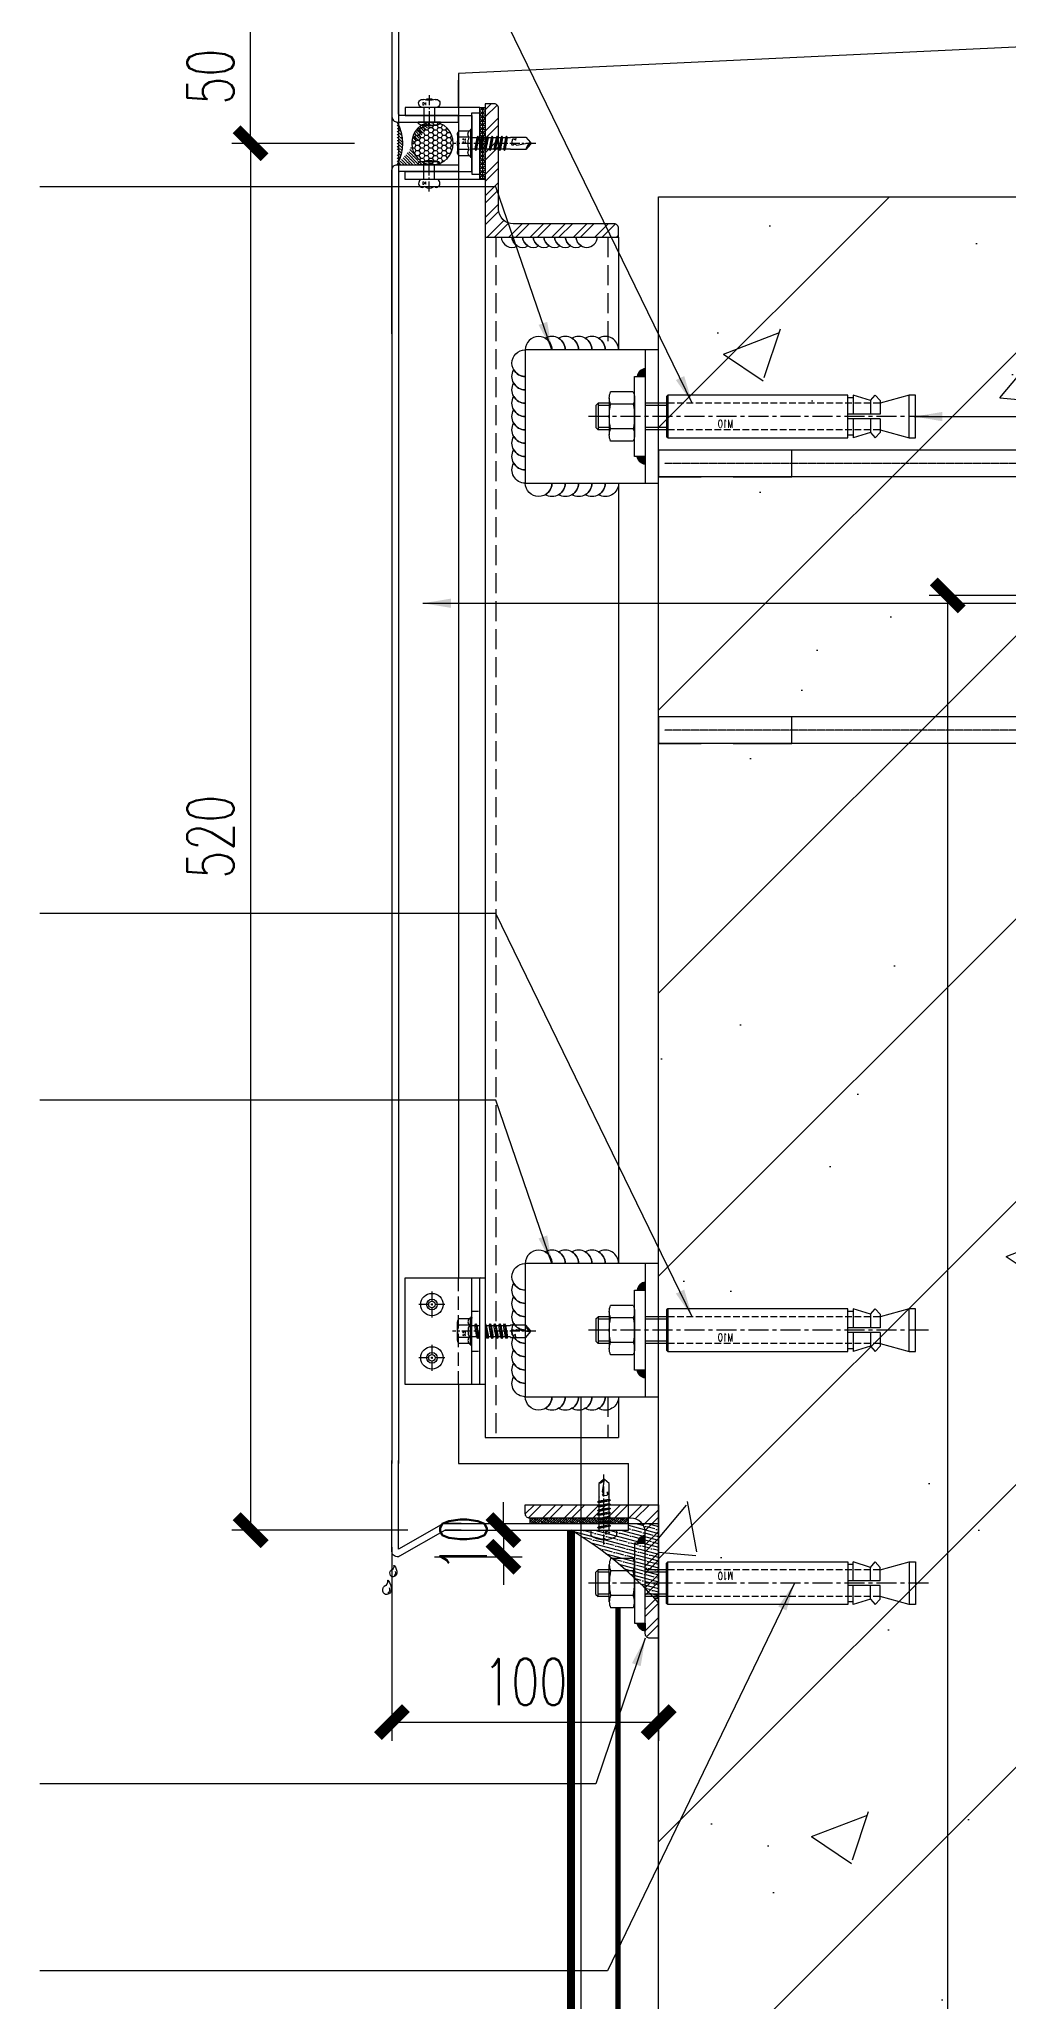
# Model space of a CAD drawing. Extents: x -160106 to 966792, y -663931 to 1550022.
# Drawn here: x -75986 to -75622, y -83991 to -83255 of the extents above; entities that cross this region are included whole.
import ezdxf
from ezdxf.enums import TextEntityAlignment as Align
from ezdxf.xclip import XClip

# ---------------------------------------------------------------- set-up
doc = ezdxf.new("R2010")
doc.units = 0
for name, pattern in [('CENTER', [2, 1.25, -0.25, 0.25, -0.25]), ('DASH', [0.35, 0.25, -0.1]), ('ZN-CENTER', [2, 1.25, -0.25, 0.25, -0.25]), ('ZN-DASH', [0.35, 0.25, -0.1])]:
    doc.linetypes.add(name, pattern=pattern)
for name, color, linetype in [('!ZN1-填充-8', 8, 'Continuous'), ('!ZN1-文字-7', 7, 'Continuous'), ('!ZN3-玻璃幕墙-4', 4, 'Continuous'), ('!ZN3-铝板幕墙-3', 3, 'Continuous'), ('!ZN4-辅助材料-1', 1, 'Continuous'), ('!ZN4-配件-11', 11, 'Continuous'), ('!ZN5-钢材投影-40', 40, 'Continuous'), ('!ZN5-钢材断面-2', 2, 'Continuous'), ('!ZN5-铝材投影-112', 112, 'Continuous'), ('!ZN5-铝材断面-6', 6, 'Continuous'), ('!ZN6-虚线-8', 8, 'ZN-DASH'), ('11紧固件', 11, 'Continuous'), ('20剖面图$0$PUB_HATCH', 8, 'Continuous'), ('2钢材断面', 2, 'Continuous'), ('40钢材投影', 40, 'Continuous'), ('A-LIN-V', 9, 'Continuous'), ('A-SFCE', 30, 'Continuous'), ('ALT_CEN-0-30', 1, 'CENTER'), ('DIM', 173, 'Continuous'), ('Fill', 8, 'Continuous'), ('S-SHAPE', 51, 'Continuous'), ('焊缝', 8, 'Continuous')]:
    doc.layers.add(name, color=color, linetype=linetype)
doc.styles.add('DHTEXT-1', font='ROMANS.shx', dxfattribs={"width": 0.7, "bigfont": 'CHINESE.shx'})
doc.dimstyles.new('ZN7', dxfattribs={"dimscale": 7, "dimtxt": 2.5, "dimasz": 1.5, "dimexe": 1, "dimexo": 2, "dimgap": 0.9, "dimtad": 1, "dimdec": 0, "dimdsep": 46, "dimtxsty": 'DHTEXT-1', "dimblk": 'ARCHTICK', "dimcen": 2.5, "dimclrd": 173, "dimclre": 173, "dimclrt": 7, "dimazin": 2, "dimtfac": 1, "dimtix": 1, "dimtmove": 2, "dimatfit": 3, "dimfxl": 0, "dimarcsym": 0})

# ---------------------------------------------------------------- blocks, each defined once
blk = doc.blocks.new('*U1052')
at = {"color": 0, "linetype": 'CENTER', "ltscale": 3}
blk.add_line((-5.42, 0), (20.8, 0), dxfattribs=at)
at = {"linetype": 'ByBlock', "ltscale": 10}
for p, q in [((0, 1.79), (12.38, 1.79)), ((0.98, 2.4), (1.66, -2.4)), ((2.58, 2.4), (3.26, -2.4)), ((4.18, 2.4), (4.86, -2.4)), ((5.78, 2.4), (6.46, -2.4)), ((7.38, 2.4), (8.06, -2.4)), ((8.98, 2.4), (9.66, -2.4)), ((10.58, 2.4), (11.26, -2.4)), ((12.38, -1.79), (0, -1.79))]:
    blk.add_line(p, q, dxfattribs=at)
blk.add_lwpolyline([(-3.3, 0.4), (-3.69, 0.4, -0.147478), (-2.14, 4.75), (0, 4.75), (0, -4.75), (-2.14, -4.75, -0.147478), (-3.69, -0.4), (-3.3, -0.4)], format="xyb", close=True, dxfattribs=at)
for points in [[(1.3, -1.79), (0.63, 1.79), (0.98, 2.4), (1.33, 1.79), (2.01, -1.79), (1.66, -2.4)], [(2.9, -1.79), (2.23, 1.79), (2.58, 2.4), (2.93, 1.79), (3.61, -1.79), (3.26, -2.4)], [(4.5, -1.79), (3.83, 1.79), (4.18, 2.4), (4.53, 1.79), (5.21, -1.79), (4.86, -2.4)], [(6.1, -1.79), (5.43, 1.79), (5.78, 2.4), (6.13, 1.79), (6.81, -1.79), (6.46, -2.4)], [(7.7, -1.79), (7.03, 1.79), (7.38, 2.4), (7.73, 1.79), (8.41, -1.79), (8.06, -2.4)], [(9.3, -1.79), (8.63, 1.79), (8.98, 2.4), (9.33, 1.79), (10.01, -1.79), (9.66, -2.4)], [(10.9, -1.79), (10.23, 1.79), (10.58, 2.4), (10.93, 1.79), (11.61, -1.79), (11.26, -2.4)]]:
    blk.add_lwpolyline(points, close=True, dxfattribs=at)
for points in [[(12.38, -1.79, -0.414214), (12.51, -1.93), (12.51, -1.99), (17.43, -1.99), (19, -0.22), (19, 0.22), (17.43, 1.99), (12.51, 1.99), (12.51, 1.93, -0.396102), (12.38, 1.79)], [(14.29, -1.99), (14.15, -1.03), (13.7, -1.31, -0.530462), (13.02, -1), (12.83, 0.09, -0.651316), (13.4, 0.47), (13.85, 0.18), (14.51, 0.57), (19, -0.22, -0.201226), (17.43, 1.99)]]:
    blk.add_lwpolyline(points, format="xyb", dxfattribs=at)
at = {"layer": 'Defpoints', "color": 0, "ltscale": 10, "style": 'DHTEXT-1', "width": 0.7}
blk.add_text('4.8', height=1, rotation=90, dxfattribs=at).set_placement((-0.49, -1.36), align=Align.CENTER)
blk = doc.blocks.new('*U3475')
h = blk.add_hatch(color=0)
edge = h.paths.add_edge_path()
edge.add_line((-15, 3), (-15, 0))
edge.add_line((-15, 0), (-18, 0))
edge.add_arc((-14.59, -0.41), 3.44, 96.91291, 173.08709, ccw=False)
h = blk.add_hatch(color=0)
edge = h.paths.add_edge_path()
edge.add_line((15, 3), (15, 0))
edge.add_line((15, 0), (18, 0))
edge.add_arc((14.59, -0.41), 3.44, 6.91291, 83.08709)
at = {"color": 0, "linetype": 'CENTER', "ltscale": 6}
blk.add_line((0, -106.22), (0, 22.53), dxfattribs=at)
at = {"linetype": 'ByBlock', "ltscale": 20}
for p, q in [((-4.17, 18.5), (-5, 17.67)), ((-5, 17.67), (5, 17.67)), ((-5, 13.5), (-5, 17.67)), ((-4.17, 18.5), (4.17, 18.5)), ((-4.15, 13.5), (-4.15, 17.67)), ((4.15, 13.5), (4.15, 17.67)), ((4.17, 18.5), (5, 17.67)), ((5, 13.5), (5, 17.67)), ((-9.24, 4.5), (-9.24, 13)), ((-6.93, 13.5), (6.93, 13.5)), ((-4.62, 4.5), (-4.62, 13)), ((4.62, 4.5), (4.62, 13)), ((9.24, 4.5), (9.24, 13)), ((-6.93, 4), (6.93, 4)), ((-5, -8), (-5, 0)), ((-4.15, -8), (-4.15, 0)), ((4.15, -8), (4.15, 0)), ((5, -8), (5, 0)), ((-8, -8.44), (-7.56, -8)), ((-7.56, -8), (7.56, -8)), ((8, -8.44), (7.56, -8))]:
    blk.add_line(p, q, dxfattribs=at)
at = {"linetype": 'DASH', "ltscale": 10}
for p, q in [((-5, -88), (-5, -8)), ((5, -88), (5, -8))]:
    blk.add_line(p, q, dxfattribs=at)
at = {"ltscale": 10}
for p, q in [((-8, -77.95), (-0.89, -77.95)), ((-5.96, -84.5), (-8, -77.95)), ((-7, -77.95), (-7, -75.95)), ((-0.89, -88), (-0.89, -75.95)), ((0.89, -88), (0.89, -75.95)), ((0.89, -77.95), (8, -77.95)), ((5.96, -84.5), (8, -77.95)), ((7, -77.95), (7, -75.95)), ((-5.96, -84.5), (-0.89, -84.5)), ((-5.96, -88), (-0.89, -88)), ((0.89, -84.5), (5.96, -84.5)), ((0.89, -88), (5.96, -88))]:
    blk.add_line(p, q, dxfattribs=at)
at = {"color": 0}
for points in [[(-15, 3), (-15, 0), (-18, 0, -0.345178)], [(15, 3), (15, 0), (18, 0, 0.345178)]]:
    blk.add_lwpolyline(points, format="xyb", close=True, dxfattribs=at)
at = {"linetype": 'ByBlock', "ltscale": 20}
blk.add_lwpolyline([(15, 0), (15, 4), (-15, 4), (-15, 0)], close=True, dxfattribs=at)
at = {"ltscale": 10}
blk.add_lwpolyline([(-8, -8.44), (8, -8.44), (8, -75.95), (-8, -75.95)], close=True, dxfattribs=at)
for points in [[(-5.96, -84.5), (-8, -86.25), (-5.96, -88)], [(5.96, -84.5), (8, -86.25), (5.96, -88)]]:
    blk.add_lwpolyline(points, dxfattribs=at)
at = {"linetype": 'ByBlock', "ltscale": 20}
for points in [[(5, -88), (8, -98.98), (8, -101.25), (-8, -101.25), (-8, -98.98), (-5, -88)], [(8, -98.98), (-8, -98.98)]]:
    blk.add_lwpolyline(points, dxfattribs=at)
for centre, radius, start, end in [((-6.93, 7.92), 5.58, 65.5673, 114.4327), ((0, -8.08), 21.58, 77.64322, 102.35678), ((6.93, 7.92), 5.58, 65.5673, 114.4327), ((-6.93, 9.58), 5.58, 245.5673, 294.4327), ((0, 25.58), 21.58, 257.64322, 282.35678), ((6.93, 9.58), 5.58, 245.5673, 294.4327)]:
    blk.add_arc(centre, radius, start, end, dxfattribs=at)
at = {"layer": 'Defpoints', "color": 0, "ltscale": 10, "style": 'DHTEXT-1', "width": 0.7}
blk.add_text('M10', height=3, rotation=90, dxfattribs=at).set_placement((4.22, -30.11), align=Align.CENTER)
blk = doc.blocks.new('ZT_角钢(填充)_50X50X5')
at = {"layer": '!ZN1-填充-8'}
h = blk.add_hatch(dxfattribs=at)
h.set_pattern_fill('ANSI32', color=256, scale=0.6, style=0)
h.set_pattern_definition([(45, (-11702.1455, -65281.3866), (-4.04111525, 4.04111525), []), (45, (-11699.4514, -65281.3866), (-4.04111525, 4.04111525), [])])
h.paths.add_polyline_path([(50, 3.33, 0.414214), (48.33, 5), (10.5, 5, -0.414214), (5, 10.5), (5, 48.33, 0.414214), (3.33, 50), (0, 50), (0, 0), (50, 0)])
at = {"layer": '!ZN5-钢材断面-2'}
blk.add_lwpolyline([(0, 0), (0, 50), (3.33, 50, -0.414214), (5, 48.33), (5, 10.5, 0.414214), (10.5, 5), (48.33, 5, -0.414214), (50, 3.33), (50, 0), (0, 0)], format="xyb", dxfattribs=at)
blk = doc.blocks.new('*U2368')
at = {"layer": '!ZN5-钢材断面-2', "extrusion": (0, 0, -1), "zscale": -1, "rotation": 90}
blk.add_blockref('ZT_角钢(填充)_50X50X5', (0, 0), dxfattribs=at)
blk = doc.blocks.new('20210422110448')
at = {"layer": '!ZN1-填充-8'}
h = blk.add_hatch(dxfattribs=at)
h.set_pattern_fill('ANSI35', color=256, scale=10, angle=-60, style=0)
h.set_pattern_definition([(345, (-31053.6934, 55056.7417), (0.64704761, 2.41481457), []), (345, (-31052.8095, 55055.2108), (0.64704761, 2.41481457), [3.125, -0.625, 0, -0.625])])
edge = h.paths.add_edge_path()
edge.add_arc((104.09, 123.94), 138.7, -138.62703, -120.92281)
edge.add_line((32.81, 4.95), (11.34, 4.95))
edge.add_line((11.34, 4.95), (11.34, 2.45))
edge.add_line((11.34, 2.45), (0, 2.45))
edge.add_line((0, 2.45), (0, 20.5))
edge.add_line((0, 20.5), (0, 20.5))
edge.add_line((0, 20.5), (0, 32.27))
at = {"layer": 'Fill', "ltscale": 30}
h = blk.add_hatch(dxfattribs=at)
h.set_pattern_fill('ANSI38', color=256, scale=0.4, angle=-180, style=0)
h.set_pattern_definition([(225, (48.33333, 2.455), (0.449013, -0.449013), []), (315, (48.33333, 2.455), (1.347038, -0.449013), [1.5875, -0.9525])])
h.paths.add_polyline_path([(48.33, 0.45), (48.33, 2.45), (11.34, 2.45), (11.34, 0.45)])
at = {"layer": '!ZN4-辅助材料-1'}
blk.add_line((11.34, 2.45), (0, 2.45), dxfattribs=at)
blk.add_arc((104.08, 123.94), 138.7, 221.37269, 239.0773, dxfattribs=at)
at = {"layer": '11紧固件', "ltscale": 30}
blk.add_lwpolyline([(48.33, 0.45), (48.33, 2.45), (11.34, 2.45), (11.34, 0.45), (48.33, 0.45)], dxfattribs=at)
at = {"layer": '!ZN4-配件-11', "xscale": -1, "rotation": 270}
blk.add_blockref('*U2368', (0, -4.55), dxfattribs=at)
at = {"layer": '!ZN4-配件-11', "color": 1, "rotation": 270}
for name, p in [('*U3475', (5, 24.87)), ('*U1052', (20.49, 4.95))]:
    blk.add_blockref(name, p, dxfattribs=at)
blk = doc.blocks.new('20180416.09092401')
at = {"layer": '!ZN4-辅助材料-1', "color": 145}
for centre, radius, start, end in [((5.13, -9.53), 3.93, 140.04949, 186.07029), ((2.17, -7.06), 0.08, 350.82295, 137.72158), ((4.09, -7.21), 1.84, 175.78116, 243.55768), ((2.57, -9.87), 1.35, 182.88886, 295.69869), ((2.88, -9.78), 1.25, 155.40413, 236.13113), ((2.13, -9.85), 1.61, 309.59649, 21.78906), ((2.88, -9.55), 0.8, 21.78906, 60.8756), ((8.22, -15.72), 4.91, 140.04949, 186.07029), ((4.53, -12.63), 0.1, 350.82295, 137.72158), ((6.92, -12.81), 2.3, 175.78116, 243.55768), ((5.02, -16.15), 1.69, 182.88886, 295.69869), ((5.41, -16.03), 1.56, 155.40413, 236.13113), ((4.47, -16.12), 2.01, 309.59649, 21.78906), ((5.41, -15.75), 1, 21.78906, 60.8756)]:
    blk.add_arc(centre, radius, start, end, dxfattribs=at)
blk = doc.blocks.new('A$Cf3634199')
at = {"layer": '!ZN3-铝板幕墙-3'}
blk.add_lwpolyline([(0.98, -25), (-5, -25), (-22.11, -34.79, -0.557537), (-25, -33), (-25, -33), (-25, 1.11)], format="xyb", dxfattribs=at)
blk.add_lwpolyline([(0.98, -22.5), (-5.66, -22.5), (-22.5, -32.13), (-22.5, 1.11)], dxfattribs=at)
at = {"layer": '!ZN5-铝材断面-6'}
blk.add_point((-25, -25), dxfattribs=at)
at = {"layer": '!ZN3-玻璃幕墙-4', "xscale": -1}
blk.add_blockref('20180416.09092401', (-22, -31.27), dxfattribs=at)
blk = doc.blocks.new('铝板16mm胶缝')
at = {"layer": '!ZN1-填充-8'}
h = blk.add_hatch(dxfattribs=at)
h.set_pattern_fill('HONEY', color=256, scale=0.7, angle=-270, style=0)
h.set_pattern_definition([(90, (10097.3199, 185.0233), (-0.9623705, 1.666875), [1.11125, -2.2225]), (210, (10097.3199, 185.0233), (-0.962370845, -1.6668748), [1.11125, -2.2225]), (150, (10097.3199, 185.0233), (-1.924741345, 2e-07), [-2.2225, 1.11125])])
edge = h.paths.add_edge_path()
edge.add_ellipse((-8.5, 14.57), major_axis=(-8, 0), ratio=0.974793, start_angle=0, end_angle=360)
h = blk.add_hatch(dxfattribs=at)
h.set_pattern_fill('ANSI35', color=256, scale=0.5, angle=-270, style=0)
h.set_pattern_definition([(135, (0, 0), (-1.12253, -1.12253), []), (135, (0, 1.1225), (-1.12253, -1.12253), [1.984375, -0.396875, 0, -0.396875])])
edge = h.paths.add_edge_path()
edge.add_line((-0.51, 1.37), (-0.5, 14.57))
edge.add_line((-16.5, 1.37), (-16.5, 14.57))
edge.add_ellipse((-8.5, 14.57), major_axis=(-8, 0), ratio=0.974793, start_angle=0, end_angle=180)
edge.add_arc((-8.5, -14.45), 17.72, 63.16567, 116.83433)
at = {"layer": '!ZN4-辅助材料-1', "ltscale": 0.5}
blk.add_arc((-8.5, -14.45), 17.72, 63.16567, 116.83433, dxfattribs=at)
blk.add_ellipse((-8.5, 14.57), major_axis=(-8, 0), ratio=0.974793, dxfattribs=at)
at = {"layer": 'Defpoints', "ltscale": 0.5}
for p in [(-16.5, -0.63), (-8.5, -0.63), (-0.5, -0.63)]:
    blk.add_point(p, dxfattribs=at)
blk = doc.blocks.new('*U3378')
at = {"color": 0, "linetype": 'ZN-CENTER', "ltscale": 3}
blk.add_line((24, 0), (-7.28, 0), dxfattribs=at)
at = {"ltscale": 10}
for p, q in [((-5.45, -3.46), (-5.45, 3.46)), ((-1.02, 4.62), (-4.95, 4.62)), ((-1.02, 2.31), (-4.95, 2.31)), ((-0.55, -5.12), (-0.55, 5.12)), ((-0.17, 5.48), (0, 4.84)), ((0, -4.84), (0, 4.84)), ((0, 2.08), (14.29, 2.08)), ((1.42, 2.73), (2.2, -2.73)), ((3.22, 2.73), (4, -2.73)), ((5.02, 2.73), (5.8, -2.73)), ((6.82, 2.73), (7.6, -2.73)), ((8.62, 2.73), (9.4, -2.73)), ((10.42, 2.73), (11.2, -2.73)), ((12.22, 2.73), (13, -2.73)), ((-1.02, -2.31), (-4.95, -2.31)), ((-1.02, -4.62), (-4.95, -4.62)), ((-0.17, -5.48), (0, -4.84)), ((14.29, -2.09), (0, -2.09))]:
    blk.add_line(p, q, dxfattribs=at)
for points in [[(1.83, -2.09), (1.05, 2.08), (1.42, 2.73), (1.79, 2.08), (2.57, -2.09), (2.2, -2.73)], [(3.63, -2.09), (2.85, 2.08), (3.22, 2.73), (3.59, 2.08), (4.37, -2.09), (4, -2.73)], [(5.43, -2.09), (4.65, 2.08), (5.02, 2.73), (5.39, 2.08), (6.17, -2.09), (5.8, -2.73)], [(7.23, -2.09), (6.45, 2.08), (6.82, 2.73), (7.19, 2.08), (7.97, -2.09), (7.6, -2.73)], [(9.03, -2.09), (8.25, 2.08), (8.62, 2.73), (8.99, 2.08), (9.77, -2.09), (9.4, -2.73)], [(10.83, -2.09), (10.05, 2.08), (10.42, 2.73), (10.79, 2.08), (11.57, -2.09), (11.2, -2.73)], [(12.63, -2.09), (11.85, 2.08), (12.22, 2.73), (12.59, 2.08), (13.37, -2.09), (13, -2.73)]]:
    blk.add_lwpolyline(points, close=True, dxfattribs=at)
for points in [[(14.29, -2.09, -0.414214), (14.45, -2.24), (14.45, -2.32), (20.18, -2.32), (22, -0.26), (22, 0.26), (20.18, 2.32), (14.45, 2.32), (14.45, 2.24, -0.414214), (14.29, 2.08)], [(16.51, -2.32), (16.36, -1.2), (15.83, -1.52, -0.530462), (15.03, -1.17), (14.81, 0.1, -0.651316), (15.47, 0.54), (16, 0.21), (16.77, 0.66), (22, -0.26, -0.201226), (20.18, 2.32)]]:
    blk.add_lwpolyline(points, format="xyb", dxfattribs=at)
for centre, radius, start, end in [((-3.87, 3.46), 1.58, 133.17355, 226.82645), ((0.13, 0), 5.58, 155.5673, 204.4327), ((0.07, 3.46), 1.58, 133.17355, 226.82645), ((4.07, 0), 5.58, 155.5673, 204.4327), ((7.48, -2.87), 11.32, 132.49215, 138.60636), ((-3.87, -3.46), 1.58, 133.17355, 226.82645), ((0.07, -3.46), 1.58, 133.17355, 226.82645), ((7.48, 2.87), 11.32, 221.39356, 227.50785)]:
    blk.add_arc(centre, radius, start, end, dxfattribs=at)
at = {"layer": 'Defpoints', "color": 0, "ltscale": 10, "style": 'DHTEXT-1', "width": 0.7}
blk.add_text('5.5', height=1, rotation=90, dxfattribs=at).set_placement((-2.46, -0.93), align=Align.CENTER)
blk = doc.blocks.new('铝板连接件1(新规)')
at = {"layer": '!ZN1-填充-8'}
h = blk.add_hatch(dxfattribs=at)
h.set_pattern_fill('NET3', color=256, scale=0.4, angle=180, style=0)
h.set_pattern_definition([(180, (18968.597, 39999.0891), (-1e-15, -1.27), []), (240, (18968.597, 39999.0891), (1.099852263, -0.635), []), (300, (18968.597, 39999.0891), (1.099852263, 0.635), [])])
h.paths.add_polyline_path([(-13.5, 2), (-13.5, 0), (13.5, 0), (13.5, 2)])
at = {"layer": '!ZN4-辅助材料-1', "ltscale": 5}
blk.add_lwpolyline([(-13.5, 2), (-13.5, 0), (13.5, 0), (13.5, 2)], close=True, dxfattribs=at)
at = {"layer": '!ZN5-铝材投影-112'}
for points in [[(11.5, 2), (-13.5, 2), (-13.5, 30), (-10.5, 30), (-10.5, 5), (11.5, 5)], [(-11.5, 2), (13.5, 2), (13.5, 30), (10.5, 30), (10.5, 5), (-11.5, 5)]]:
    blk.add_lwpolyline(points, close=True, dxfattribs=at)
at = {"layer": '!ZN4-配件-11', "color": 1, "rotation": 270}
blk.add_blockref('*U3378', (0, 5), dxfattribs=at)
blk = doc.blocks.new('*U3563')
at = {"color": 0, "linetype": 'CENTER', "ltscale": 3}
blk.add_line((10.01, 0), (-2.45, 0), dxfattribs=at)
at = {"linetype": 'ByBlock', "lineweight": -2, "ltscale": 10}
for p, q in [((-1.2, -3), (-1.2, 3)), ((0, 4.2), (0, -4.2)), ((5.5, 2), (0, 2)), ((5.5, 2.5), (5.5, -2.5)), ((5.5, -2), (0, -2))]:
    blk.add_line(p, q, dxfattribs=at)
for centre, radius, start, end in [((4.42, 0), 5.96, 160.39505, 199.60495), ((0, 3), 1.2, 90, 180), ((7, 2.5), 1.5, 348.44804, 180), ((16.17, 0), 8, 164.33085, 195.66915), ((6.19, 0), 2.67, 323.22662, 36.78433), ((0, -3), 1.2, 180, 270), ((7, -2.5), 1.5, 180, 11.55196)]:
    blk.add_arc(centre, radius, start, end, dxfattribs=at)
at = {"layer": 'Defpoints', "color": 0, "ltscale": 10, "style": 'DHTEXT-1', "width": 0.7}
blk.add_text('D4', height=1, rotation=90, dxfattribs=at).set_placement((7.37, -1.85), align=Align.CENTER)
blk = doc.blocks.new('*U2369')
at = {"layer": '!ZN3-铝板幕墙-3'}
for p, q in [((-13.5, -5), (-71.45, -5)), ((13.5, -5), (23.65, -5))]:
    blk.add_line(p, q, dxfattribs=at)
for points in [[(-71.45, -30), (-10, -30, 0.414214), (-8, -28), (-8, -5), (-10.5, -5), (-10.5, -27, -0.414214), (-11, -27.5), (-71.45, -27.5)], [(23.65, -30), (10, -30, -0.414214), (8, -28), (8, -5), (10.5, -5), (10.5, -27, 0.414214), (11, -27.5), (23.65, -27.5)]]:
    blk.add_lwpolyline(points, format="xyb", dxfattribs=at)
at = {"layer": '!ZN4-辅助材料-1'}
blk.add_blockref('铝板16mm胶缝', (8.5, -29.37), dxfattribs=at)
at = {"layer": '!ZN4-配件-11', "rotation": 180}
blk.add_blockref('铝板连接件1(新规)', (0, 5), dxfattribs=at)
at = {"layer": '!ZN4-配件-11', "color": 1, "xscale": -1}
blk.add_blockref('*U3563', (-8, -16), dxfattribs=at)
at = {"layer": '!ZN4-配件-11', "color": 1}
blk.add_blockref('*U3563', (8, -16), dxfattribs=at)
blk = doc.blocks.new('*U1991')
at = {"color": 0, "linetype": 'ZN-CENTER', "ltscale": 3}
blk.add_line((24, 0), (-7.28, 0), dxfattribs=at)
at = {"ltscale": 10}
for p, q in [((-5.45, -3.46), (-5.45, 3.46)), ((-1.02, 4.62), (-4.95, 4.62)), ((-1.02, 2.31), (-4.95, 2.31)), ((-0.55, -5.12), (-0.55, 5.12)), ((-0.17, 5.48), (0, 4.84)), ((0, -4.84), (0, 4.84)), ((0, 2.08), (14.29, 2.08)), ((1.42, 2.73), (2.2, -2.73)), ((3.22, 2.73), (4, -2.73)), ((5.02, 2.73), (5.8, -2.73)), ((6.82, 2.73), (7.6, -2.73)), ((8.62, 2.73), (9.4, -2.73)), ((10.42, 2.73), (11.2, -2.73)), ((12.22, 2.73), (13, -2.73)), ((-1.02, -2.31), (-4.95, -2.31)), ((-1.02, -4.62), (-4.95, -4.62)), ((-0.17, -5.48), (0, -4.84)), ((14.29, -2.09), (0, -2.09))]:
    blk.add_line(p, q, dxfattribs=at)
for points in [[(1.83, -2.09), (1.05, 2.08), (1.42, 2.73), (1.79, 2.08), (2.57, -2.09), (2.2, -2.73)], [(3.63, -2.09), (2.85, 2.08), (3.22, 2.73), (3.59, 2.08), (4.37, -2.09), (4, -2.73)], [(5.43, -2.09), (4.65, 2.08), (5.02, 2.73), (5.39, 2.08), (6.17, -2.09), (5.8, -2.73)], [(7.23, -2.09), (6.45, 2.08), (6.82, 2.73), (7.19, 2.08), (7.97, -2.09), (7.6, -2.73)], [(9.03, -2.09), (8.25, 2.08), (8.62, 2.73), (8.99, 2.08), (9.77, -2.09), (9.4, -2.73)], [(10.83, -2.09), (10.05, 2.08), (10.42, 2.73), (10.79, 2.08), (11.57, -2.09), (11.2, -2.73)], [(12.63, -2.09), (11.85, 2.08), (12.22, 2.73), (12.59, 2.08), (13.37, -2.09), (13, -2.73)]]:
    blk.add_lwpolyline(points, close=True, dxfattribs=at)
for points in [[(14.29, -2.09, -0.414214), (14.45, -2.24), (14.45, -2.32), (20.18, -2.32), (22, -0.26), (22, 0.26), (20.18, 2.32), (14.45, 2.32), (14.45, 2.24, -0.414214), (14.29, 2.08)], [(16.51, -2.32), (16.36, -1.2), (15.83, -1.52, -0.530462), (15.03, -1.17), (14.81, 0.1, -0.651316), (15.47, 0.54), (16, 0.21), (16.77, 0.66), (22, -0.26, -0.201226), (20.18, 2.32)]]:
    blk.add_lwpolyline(points, format="xyb", dxfattribs=at)
for centre, radius, start, end in [((-3.87, 3.46), 1.58, 133.17355, 226.82645), ((0.13, 0), 5.58, 155.5673, 204.4327), ((0.07, 3.46), 1.58, 133.17355, 226.82645), ((4.07, 0), 5.58, 155.5673, 204.4327), ((7.48, -2.87), 11.32, 132.49215, 138.60636), ((-3.87, -3.46), 1.58, 133.17355, 226.82645), ((0.07, -3.46), 1.58, 133.17355, 226.82645), ((7.48, 2.87), 11.32, 221.39356, 227.50785)]:
    blk.add_arc(centre, radius, start, end, dxfattribs=at)
at = {"layer": 'Defpoints', "color": 0, "ltscale": 10, "style": 'DHTEXT-1', "width": 0.7}
blk.add_text('5.5', height=1, rotation=90, dxfattribs=at).set_placement((-2.46, -0.93), align=Align.CENTER)
blk = doc.blocks.new('*U2070')
at = {"color": 0, "linetype": 'CENTER', "ltscale": 3}
for p, q in [((4.88, 0), (-4.88, 0)), ((0, 4.88), (0, -4.88))]:
    blk.add_line(p, q, dxfattribs=at)
at = {"linetype": 'ByBlock', "ltscale": 10}
for radius in [4.2, 2, 1.23]:
    blk.add_circle((0, 0), radius, dxfattribs=at)
blk = doc.blocks.new('*U2372')
at = {"ltscale": 0.125}
blk.add_wipeout([(-20, -30), (20, -30), (20, -5), (-20, -5)], dxfattribs=at).dxf.layer = '!ZN6-虚线-8'
at = {"layer": '!ZN1-填充-8'}
h = blk.add_hatch(dxfattribs=at)
h.set_pattern_fill('NET3', color=256, scale=0.75, angle=180, style=0)
h.set_pattern_definition([(180, (-1731.706, 294.7402), (-3e-16, -2.38125), []), (240, (-1731.706, 294.7402), (2.062223, -1.190625), []), (300, (-1731.706, 294.7402), (2.062223, 1.190625), [])])
h.paths.add_polyline_path([(20, 0), (-20, 0), (-20, -2), (20, -2)])
at = {"layer": '!ZN5-铝材投影-112'}
blk.add_lwpolyline([(20, -2), (-20, -2), (-20, -30), (20, -30)], close=True, dxfattribs=at)
at = {"layer": '!ZN6-虚线-8', "linetype": 'ZN-DASH', "ltscale": 10}
for p, q in [((-7.5, -5), (-7.5, -2)), ((7.5, -5), (7.5, -2))]:
    blk.add_line(p, q, dxfattribs=at)
at = {"layer": '!ZN6-虚线-8', "color": 8, "linetype": 'ZN-DASH', "ltscale": 20}
blk.add_line((-20, -10), (20, -10), dxfattribs=at)
at = {"layer": '!ZN4-配件-11', "color": 1, "xscale": -1, "rotation": 270}
for name, p in [('*U1991', (0, -5)), ('*U2070', (-10, -20)), ('*U2070', (10, -20))]:
    blk.add_blockref(name, p, dxfattribs=at)
at = {"ltscale": 0.25}
blk.add_wipeout([(20, 0), (20, -2), (-20, -2), (-20, 0)], dxfattribs=at).dxf.layer = '!ZN4-辅助材料-1'
at = {"layer": '!ZN4-辅助材料-1'}
blk.add_lwpolyline([(20, 0), (-20, 0), (-20, -2), (20, -2)], close=True, dxfattribs=at)
at = {"layer": '!ZN5-铝材投影-112', "ltscale": 0.25}
blk.add_line((-20, -5), (20, -5), dxfattribs=at)
blk = doc.blocks.new('*U1047')
h = blk.add_hatch(color=0)
edge = h.paths.add_edge_path()
edge.add_line((-15, 3), (-15, 0))
edge.add_line((-15, 0), (-18, 0))
edge.add_arc((-14.59, -0.41), 3.44, 456.91291, 533.08709, ccw=False)
h = blk.add_hatch(color=0)
edge = h.paths.add_edge_path()
edge.add_line((15, 3), (15, 0))
edge.add_line((15, 0), (18, 0))
edge.add_arc((14.59, -0.41), 3.44, 6.91291, 83.08709)
at = {"color": 0, "linetype": 'CENTER', "ltscale": 6}
blk.add_line((0, -106.22), (0, 22.53), dxfattribs=at)
at = {"linetype": 'ByBlock', "ltscale": 20}
for p, q in [((-4.17, 18.5), (-5, 17.67)), ((-5, 17.67), (5, 17.67)), ((-5, 13.5), (-5, 17.67)), ((-4.17, 18.5), (4.17, 18.5)), ((-4.15, 13.5), (-4.15, 17.67)), ((4.15, 13.5), (4.15, 17.67)), ((4.17, 18.5), (5, 17.67)), ((5, 13.5), (5, 17.67)), ((-9.24, 4.5), (-9.24, 13)), ((-6.93, 13.5), (6.93, 13.5)), ((-4.62, 4.5), (-4.62, 13)), ((4.62, 4.5), (4.62, 13)), ((9.24, 4.5), (9.24, 13)), ((-6.93, 4), (6.93, 4)), ((-5, -8), (-5, 0)), ((-4.15, -8), (-4.15, 0)), ((4.15, -8), (4.15, 0)), ((5, -8), (5, 0)), ((-8, -8.44), (-7.56, -8)), ((-7.56, -8), (7.56, -8)), ((8, -8.44), (7.56, -8))]:
    blk.add_line(p, q, dxfattribs=at)
at = {"linetype": 'DASH', "ltscale": 10}
for p, q in [((-5, -88), (-5, -8)), ((5, -88), (5, -8))]:
    blk.add_line(p, q, dxfattribs=at)
at = {"ltscale": 10}
for p, q in [((-8, -77.95), (-0.89, -77.95)), ((-5.96, -84.5), (-8, -77.95)), ((-7, -77.95), (-7, -75.95)), ((-0.89, -88), (-0.89, -75.95)), ((0.89, -88), (0.89, -75.95)), ((0.89, -77.95), (8, -77.95)), ((5.96, -84.5), (8, -77.95)), ((7, -77.95), (7, -75.95)), ((-5.96, -84.5), (-0.89, -84.5)), ((-5.96, -88), (-0.89, -88)), ((0.89, -84.5), (5.96, -84.5)), ((0.89, -88), (5.96, -88))]:
    blk.add_line(p, q, dxfattribs=at)
at = {"color": 0}
for points in [[(-15, 3), (-15, 0), (-18, 0, -0.345178)], [(15, 3), (15, 0), (18, 0, 0.345178)]]:
    blk.add_lwpolyline(points, format="xyb", close=True, dxfattribs=at)
at = {"linetype": 'ByBlock', "ltscale": 20}
blk.add_lwpolyline([(15, 0), (15, 4), (-15, 4), (-15, 0)], close=True, dxfattribs=at)
at = {"ltscale": 10}
blk.add_lwpolyline([(-8, -8.44), (8, -8.44), (8, -75.95), (-8, -75.95)], close=True, dxfattribs=at)
for points in [[(-5.96, -84.5), (-8, -86.25), (-5.96, -88)], [(5.96, -84.5), (8, -86.25), (5.96, -88)]]:
    blk.add_lwpolyline(points, dxfattribs=at)
at = {"linetype": 'ByBlock', "ltscale": 20}
for points in [[(5, -88), (8, -98.98), (8, -101.25), (-8, -101.25), (-8, -98.98), (-5, -88)], [(8, -98.98), (-8, -98.98)]]:
    blk.add_lwpolyline(points, dxfattribs=at)
for centre, radius, start, end in [((-6.93, 7.92), 5.58, 65.5673, 114.4327), ((0, -8.08), 21.58, 77.64322, 102.35678), ((6.93, 7.92), 5.58, 65.5673, 114.4327), ((-6.93, 9.58), 5.58, 245.5673, 294.4327), ((0, 25.58), 21.58, 257.64322, 282.35678), ((6.93, 9.58), 5.58, 245.5673, 294.4327)]:
    blk.add_arc(centre, radius, start, end, dxfattribs=at)
at = {"layer": 'Defpoints', "color": 0, "ltscale": 10, "style": 'DHTEXT-1', "width": 0.7}
blk.add_text('M10', height=3, rotation=90, dxfattribs=at).set_placement((4.22, -30.11), align=Align.CENTER)
blk = doc.blocks.new('20250828105834')
at = {"layer": '!ZN5-钢材投影-40', "ltscale": 1000}
blk.add_line((-5, 25), (-5, -25), dxfattribs=at)
blk.add_lwpolyline([(-50, 25), (-50, -25), (0, -25), (0, 25)], close=True, dxfattribs=at)
at = {"layer": '!ZN4-配件-11', "color": 1, "ltscale": 50, "xscale": -1, "rotation": 90}
blk.add_blockref('*U1047', (-5, 0), dxfattribs=at)
blk = doc.blocks.new('A$Cec10f56f')
at = {"layer": '!ZN1-填充-8'}
h = blk.add_hatch(color=252, dxfattribs=at)
h.dxf.hatch_style = 1
h.paths.add_polyline_path([(10, 55), (10, 62.94), (18.01, 55)])
h = blk.add_hatch(color=252, dxfattribs=at)
h.dxf.hatch_style = 1
h.paths.add_polyline_path([(18.01, 55), (18.01, 45), (10, 45), (10, 55)])
h = blk.add_hatch(color=252, dxfattribs=at)
h.dxf.hatch_style = 1
h.paths.add_polyline_path([(10, 45), (10, 37.06), (18.01, 45)])
h = blk.add_hatch(color=252, dxfattribs=at)
h.dxf.hatch_style = 1
h.paths.add_polyline_path([(10, -45), (10, -37.06), (18.01, -45)])
h = blk.add_hatch(color=252, dxfattribs=at)
h.dxf.hatch_style = 1
h.paths.add_polyline_path([(18.01, -45), (18.01, -55), (10, -55), (10, -45)])
h = blk.add_hatch(color=252, dxfattribs=at)
h.dxf.hatch_style = 1
h.paths.add_polyline_path([(10, -55), (10, -62.94), (18.01, -55)])
at = {"layer": '2钢材断面'}
for p, q in [((0, 100), (10, 100)), ((0, 100), (0, -100)), ((10, 100), (10, 45)), ((10, 45), (10, -44)), ((10, -44), (10, -100)), ((0, -100), (10, -100))]:
    blk.add_line(p, q, dxfattribs=at)
at = {"layer": '40钢材投影'}
for p, q in [((18.01, 55), (10, 62.94)), ((10, 55), (200, 55)), ((200, 55), (200, 45)), ((10, 45), (200, 45)), ((18.01, 45), (10, 37.06)), ((18.01, -45), (10, -37.06)), ((10, -45), (200, -45)), ((200, -45), (200, -55)), ((10, -55), (200, -55)), ((18.01, -55), (10, -62.94))]:
    blk.add_line(p, q, dxfattribs=at)
for points in [[(172, 45), (150, 45), (150, 55), (200, 55), (200, 45), (184, 45)], [(172, -55), (150, -55), (150, -45), (200, -45), (200, -55), (184, -55)]]:
    blk.add_lwpolyline(points, dxfattribs=at)
at = {"layer": 'ALT_CEN-0-30', "ltscale": 0.3}
for p, q in [((0, 50), (197.81, 50)), ((0, -50), (197.81, -50))]:
    blk.add_line(p, q, dxfattribs=at)
blk = doc.blocks.new('20250828132035')
at = {"layer": '20剖面图$0$PUB_HATCH'}
h = blk.add_hatch(dxfattribs=at)
h.set_pattern_fill('钢筋混凝土', color=256, scale=30, style=0)
h.set_pattern_definition([(45, (1654310.4, -568207.45), (-53.0330086, 53.0330086), []), (50, (1654310.4, -568207.45), (215.178055, -18.82564), [22.5, -247.5]), (355, (1654310.4, -568207.45), (-41.6254, 225.65764), [18, -198]), (100.4514, (1654328.33, -568209.02), (173.552815, 206.831863), [19.122057, -210.342634]), (46.1842, (1654310.4, -568147.45), (320.172315, -49.655704), [33.75, -371.25]), (96.6356, (1654337.08, -568151.6), (280.39881, 292.23536), [28.683086, -315.5139]), (351.1842, (1654310.4, -568147.45), (280.398584, 292.23558), [27, -297]), (21, (1654340.4, -568162.45), (179.072116, -120.785667), [22.5, -247.5]), (326, (1654340.4, -568162.45), (72.9946, 217.545014), [18, -198]), (71.4514, (1654355.32, -568172.52), (252.066789, 96.75915), [19.122057, -210.342634]), (37.5, (1654310.4, -568207.45), (3.6479566, 99.868156), [0, -195.6, 0, -201, 0, -198.75]), (7.5, (1654310.4, -568207.45), (78.920861, 118.3235136), [0, -114.6, 0, -191.1, 0, -75.75]), (327.5, (1654243.5, -568207.45), (160.146731, -6.7664615), [0, -75, 0, -234, 0, -310.5]), (317.5, (1654213.5, -568207.45), (174.955851, 30.031495), [0, -97.5, 0, -155.4, 0, -220.5])])
h.paths.add_polyline_path([(100, 12550), (300, 12550), (300, 14450), (100, 14450)])
at = {"layer": '!ZN3-铝板幕墙-3'}
for p, q in [((0, 14520), (0, 13975)), ((575, 14522.14), (25, 14496.15)), ((2.5, 14517.62), (2.5, 13975)), ((25, 14496.22), (25, 13975)), ((88.66, 13950), (88.66, 13975))]:
    blk.add_line(p, q, dxfattribs=at)
at = {"layer": '!ZN3-铝板幕墙-3', "ltscale": 1000}
for p, q in [((25, 13975), (88.66, 13975)), ((19.34, 13952.5), (88.66, 13952.5)), ((20, 13950), (88.66, 13950))]:
    blk.add_line(p, q, dxfattribs=at)
at = {"layer": '!ZN5-钢材投影-40'}
for p, q in [((35, 14434.81), (35, 13984.71)), ((35, 14434.81), (85, 14434.81)), ((85, 14434.81), (85, 14392.57)), ((85, 14342.57), (85, 14050)), ((85, 14000), (85, 13984.71))]:
    blk.add_line(p, q, dxfattribs=at)
at = {"layer": '!ZN5-钢材投影-40', "ltscale": 1000}
blk.add_line((35, 13984.71), (85, 13984.71), dxfattribs=at)
at = {"layer": '!ZN6-虚线-8', "ltscale": 30}
for p, q in [((39, 14434.81), (39, 13984.71)), ((81, 14434.81), (81, 14392.57)), ((81, 14000), (81, 13984.71))]:
    blk.add_line(p, q, dxfattribs=at)
at = {"color": 4, "linetype": 'ZN-DASH', "ltscale": 30, "const_width": 3}
blk.add_lwpolyline([(67.19, 13950), (67.19, 12720.68)], dxfattribs=at)
at = {"layer": 'A-LIN-V', "linetype": 'DASH', "ltscale": 0.2, "const_width": 2}
blk.add_lwpolyline([(84.79, 13920.85), (84.79, 12647.84, -0.380232), (35.46, 12601.29), (-2276.69, 12647.54)], format="xyb", dxfattribs=at)
at = {"layer": 'A-SFCE', "color": 8}
blk.add_lwpolyline([(70.79, 14000), (70.79, 12680.6)], dxfattribs=at)
at = {"layer": 'S-SHAPE'}
for p, q in [((100, 12550), (100, 14450)), ((100, 14450), (300, 14450))]:
    blk.add_line(p, q, dxfattribs=at)
at = {"layer": '焊缝', "ltscale": 30}
blk.add_lwpolyline([(41, 14434.98, 0.57735), (47, 14431.52, -0.267949), (45, 14434.98, 0.57735), (51, 14431.52, -0.267949), (49, 14434.98, 0.57735), (55, 14431.52, -0.267949), (53, 14434.98, 0.57735), (59, 14431.52, -0.267949), (57, 14434.98, 0.57735), (63, 14431.52, -0.267949), (61, 14434.98, 0.57735), (67, 14431.52, -0.267949), (65, 14434.98, 0.57735), (71, 14431.52, -0.267949), (69, 14434.98, 1), (77, 14434.98, 1)], format="xyb", dxfattribs=at)
at = {"layer": '焊缝', "ltscale": 1000}
for points in [[(85, 14392.57, 0.57735), (77.5, 14396.9, -0.267949), (80, 14392.57, 0.57735), (72.5, 14396.9, -0.267949), (75, 14392.57, 0.57735), (67.5, 14396.9, -0.267949), (70, 14392.57, 0.57735), (62.5, 14396.9, -0.267949), (65, 14392.57, 0.57735), (57.5, 14396.9, -0.267949), (60, 14392.57, 1), (50, 14392.57, 1)], [(50, 14342.57, -0.57735), (45.67, 14350.07, 0.267949), (50, 14347.57, -0.57735), (45.67, 14355.07, 0.267949), (50, 14352.57, -0.57735), (45.67, 14360.07, 0.267949), (50, 14357.57, -0.57735), (45.67, 14365.07, 0.267949), (50, 14362.57, -0.57735), (45.67, 14370.07, 0.267949), (50, 14367.57, -0.57735), (45.67, 14375.07, 0.267949), (50, 14372.57, -0.57735), (45.67, 14380.07, 0.267949), (50, 14377.57, -0.57735), (45.67, 14385.07, 0.267949), (50, 14382.57, -1), (50, 14392.57, -1)], [(85, 14342.57, -0.57735), (77.5, 14338.24, 0.267949), (80, 14342.57, -0.57735), (72.5, 14338.24, 0.267949), (75, 14342.57, -0.57735), (67.5, 14338.24, 0.267949), (70, 14342.57, -0.57735), (62.5, 14338.24, 0.267949), (65, 14342.57, -0.57735), (57.5, 14338.24, 0.267949), (60, 14342.57, -1), (50, 14342.57, -1)], [(50, 14000, -0.57735), (45.67, 14007.5, 0.267949), (50, 14005, -0.57735), (45.67, 14012.5, 0.267949), (50, 14010, -0.57735), (45.67, 14017.5, 0.267949), (50, 14015, -0.57735), (45.67, 14022.5, 0.267949), (50, 14020, -0.57735), (45.67, 14027.5, 0.267949), (50, 14025, -0.57735), (45.67, 14032.5, 0.267949), (50, 14030, -0.57735), (45.67, 14037.5, 0.267949), (50, 14035, -0.57735), (45.67, 14042.5, 0.267949), (50, 14040, -1), (50, 14050, -1)], [(85, 14050, 0.57735), (77.5, 14054.33, -0.267949), (80, 14050, 0.57735), (72.5, 14054.33, -0.267949), (75, 14050, 0.57735), (67.5, 14054.33, -0.267949), (70, 14050, 0.57735), (62.5, 14054.33, -0.267949), (65, 14050, 0.57735), (57.5, 14054.33, -0.267949), (60, 14050, 1), (50, 14050, 1)], [(85, 14000, -0.57735), (77.5, 13995.67, 0.267949), (80, 14000, -0.57735), (72.5, 13995.67, 0.267949), (75, 14000, -0.57735), (67.5, 13995.67, 0.267949), (70, 14000, -0.57735), (62.5, 13995.67, 0.267949), (65, 14000, -0.57735), (57.5, 13995.67, 0.267949), (60, 14000, -1), (50, 14000, -1)]]:
    blk.add_lwpolyline(points, format="xyb", dxfattribs=at)
at = {"layer": '!ZN1-文字-7', "ltscale": 20, "rotation": 180}
blk.add_blockref('20210422110448', (100, 13954.95), dxfattribs=at)
at = {"layer": '!ZN3-铝板幕墙-3', "ltscale": 1000}
blk.add_blockref('A$Cf3634199', (25, 13975), dxfattribs=at)
at = {"layer": '!ZN4-配件-11'}
blk.add_blockref('*U2368', (35, 14434.81), dxfattribs=at)
at = {"layer": '!ZN6-虚线-8', "ltscale": 50}
blk.add_blockref('20250828105834', (100, 14367.57), dxfattribs=at)
at = {"xscale": -1, "rotation": 270}
blk.add_blockref('*U2369', (30, 14470), dxfattribs=at)
at = {"layer": '40钢材投影', "color": 2, "ltscale": 500, "xscale": -1, "rotation": 359.9999999933083}
blk.add_blockref('A$Cec10f56f', (300, 14300), dxfattribs=at)
at = {"xscale": -1, "rotation": 270}
blk.add_blockref('*U2372', (35, 14024.59), dxfattribs=at)
at = {"layer": '!ZN6-虚线-8', "ltscale": 50}
blk.add_blockref('20250828105834', (100, 14025), dxfattribs=at)
blk = doc.blocks.new('_ArchTick')
at = {"color": 0, "linetype": 'ByBlock', "const_width": 0.4}
blk.add_lwpolyline([(-0.5, -0.5), (0.5, 0.5)], dxfattribs=at)
blk = doc.blocks.new('*D1510')
at = {"layer": 'Defpoints', "color": 0, "ltscale": 70, "transparency": 16777216}
for p in [(-75906.46, -83244.22), (-75853.47, -83244.22), (-75853.47, -83294.22)]:
    blk.add_point(p, dxfattribs=at)
at = {"layer": 'DIM', "color": 173, "linetype": 'ByBlock', "lineweight": -2, "ltscale": 70, "transparency": 16777216}
for p, q in [((-75867.47, -83244.22), (-75913.46, -83244.22)), ((-75906.46, -83294.22), (-75906.46, -83244.22)), ((-75867.47, -83294.22), (-75913.46, -83294.22))]:
    blk.add_line(p, q, dxfattribs=at)
at = {"layer": 'DIM', "color": 173, "lineweight": -2, "ltscale": 70, "transparency": 16777216, "xscale": 10.5, "yscale": 10.5, "zscale": 10.5}
for p, rotation in [((-75906.46, -83244.22), 90), ((-75906.46, -83294.22), 270)]:
    blk.add_blockref('_ArchTick', p, dxfattribs=dict(at, rotation=rotation))
at = {"layer": 'DIM', "color": 7, "ltscale": 70, "transparency": 16777216, "insert": (-75921.51, -83269.22), "char_height": 17.5, "attachment_point": 5, "rotation": 90, "style": 'DHTEXT-1'}
blk.add_mtext('50', dxfattribs=at)
blk = doc.blocks.new('*D1511')
at = {"layer": 'Defpoints', "color": 0, "ltscale": 70, "transparency": 16777216}
for p in [(-75853.47, -83294.22), (-75906.46, -83814.22), (-75833.47, -83814.22)]:
    blk.add_point(p, dxfattribs=at)
at = {"layer": 'DIM', "color": 173, "linetype": 'ByBlock', "lineweight": -2, "ltscale": 70, "transparency": 16777216}
for p, q in [((-75867.47, -83294.22), (-75913.46, -83294.22)), ((-75906.46, -83294.22), (-75906.46, -83814.22)), ((-75847.47, -83814.22), (-75913.46, -83814.22))]:
    blk.add_line(p, q, dxfattribs=at)
at = {"layer": 'DIM', "color": 173, "lineweight": -2, "ltscale": 70, "transparency": 16777216, "xscale": 10.5, "yscale": 10.5, "zscale": 10.5}
for p, rotation in [((-75906.46, -83294.22), 90), ((-75906.46, -83814.22), 270)]:
    blk.add_blockref('_ArchTick', p, dxfattribs=dict(at, rotation=rotation))
at = {"layer": 'DIM', "color": 7, "ltscale": 70, "transparency": 16777216, "insert": (-75921.51, -83554.22), "char_height": 17.5, "attachment_point": 5, "rotation": 90, "style": 'DHTEXT-1'}
blk.add_mtext('520', dxfattribs=at)
blk = doc.blocks.new('*D1512')
at = {"layer": 'Defpoints', "color": 0, "ltscale": 70, "transparency": 16777216}
for p in [(-75833.47, -83814.22), (-75851.47, -83824.22), (-75811.63, -83824.22)]:
    blk.add_point(p, dxfattribs=at)
at = {"layer": 'DIM', "color": 173, "linetype": 'ByBlock', "lineweight": -2, "ltscale": 70, "transparency": 16777216}
for p, q in [((-75811.63, -83814.22), (-75811.63, -83803.72)), ((-75819.47, -83814.22), (-75804.63, -83814.22)), ((-75811.63, -83814.22), (-75811.63, -83824.22)), ((-75837.47, -83824.22), (-75804.63, -83824.22)), ((-75811.63, -83824.22), (-75811.63, -83834.72))]:
    blk.add_line(p, q, dxfattribs=at)
at = {"layer": 'DIM', "color": 173, "lineweight": -2, "ltscale": 70, "transparency": 16777216, "xscale": 10.5, "yscale": 10.5, "zscale": 10.5}
for p, rotation in [((-75811.63, -83814.22), 270), ((-75811.63, -83824.22), 90)]:
    blk.add_blockref('_ArchTick', p, dxfattribs=dict(at, rotation=rotation))
at = {"layer": 'DIM', "color": 7, "ltscale": 70, "transparency": 16777216, "insert": (-75826.68, -83819.22), "char_height": 17.5, "attachment_point": 5, "rotation": 90, "style": 'DHTEXT-1'}
blk.add_mtext('10', dxfattribs=at)
blk = doc.blocks.new('*D1513')
at = {"layer": 'Defpoints', "color": 0, "ltscale": 70, "transparency": 16777216}
for p in [(-75853.47, -83806.62), (-75753.47, -83835.64), (-75753.47, -83886.21)]:
    blk.add_point(p, dxfattribs=at)
at = {"layer": 'DIM', "color": 173, "linetype": 'ByBlock', "lineweight": -2, "ltscale": 70, "transparency": 16777216}
for p, q in [((-75853.47, -83820.62), (-75853.47, -83893.21)), ((-75753.47, -83849.64), (-75753.47, -83893.21)), ((-75853.47, -83886.21), (-75753.47, -83886.21))]:
    blk.add_line(p, q, dxfattribs=at)
at = {"layer": 'DIM', "color": 173, "lineweight": -2, "ltscale": 70, "transparency": 16777216, "xscale": 10.5, "yscale": 10.5, "zscale": 10.5, "rotation": 180}
blk.add_blockref('_ArchTick', (-75853.47, -83886.21), dxfattribs=at)
at = {"layer": 'DIM', "color": 173, "lineweight": -2, "ltscale": 70, "transparency": 16777216, "xscale": 10.5, "yscale": 10.5, "zscale": 10.5}
blk.add_blockref('_ArchTick', (-75753.47, -83886.21), dxfattribs=at)
at = {"layer": 'DIM', "color": 7, "ltscale": 70, "transparency": 16777216, "insert": (-75803.47, -83871.16), "char_height": 17.5, "attachment_point": 5, "style": 'DHTEXT-1'}
blk.add_mtext('100', dxfattribs=at)
blk = doc.blocks.new('*D1514')
at = {"layer": 'Defpoints', "color": 0, "ltscale": 70, "transparency": 16777216}
for p in [(-75645.06, -83463.72), (-75563.47, -83463.72), (-75563.47, -85363.72)]:
    blk.add_point(p, dxfattribs=at)
at = {"layer": 'DIM', "color": 173, "linetype": 'ByBlock', "lineweight": -2, "ltscale": 70, "transparency": 16777216}
for p, q in [((-75577.47, -83463.72), (-75652.06, -83463.72)), ((-75645.06, -85363.72), (-75645.06, -83463.72)), ((-75577.47, -85363.72), (-75652.06, -85363.72))]:
    blk.add_line(p, q, dxfattribs=at)
at = {"layer": 'DIM', "color": 173, "lineweight": -2, "ltscale": 70, "transparency": 16777216, "xscale": 10.5, "yscale": 10.5, "zscale": 10.5}
for p, rotation in [((-75645.06, -83463.72), 90), ((-75645.06, -85363.72), 270)]:
    blk.add_blockref('_ArchTick', p, dxfattribs=dict(at, rotation=rotation))
at = {"layer": 'DIM', "color": 7, "ltscale": 70, "transparency": 16777216, "insert": (-75660.11, -84413.72), "char_height": 17.5, "attachment_point": 5, "rotation": 90, "style": 'DHTEXT-1'}
blk.add_mtext('1900', dxfattribs=at)

msp = doc.modelspace()

# ---------------------------------------------------------------- block references
at = {"ltscale": 50}
ref = msp.add_blockref('20250828132035', (-75853.47, -97764.22), dxfattribs=at)
XClip(ref).set_block_clipping_path([(-383.6332905604, 11628.4933007862), (825.3595986764, 14673.3031612723)])

# ---------------------------------------------------------------- next in the draw order: dimensions: what is measured, and where the dimension line sits
at = {"layer": 'DIM', "ltscale": 70}
for base, p1, p2, picture, middle in [((-75906.46, -83244.22), (-75853.47, -83294.22), (-75853.47, -83244.22), '*D1510', (-75921.51, -83269.22)), ((-75906.46, -83814.22), (-75853.47, -83294.22), (-75833.47, -83814.22), '*D1511', (-75921.51, -83554.22)), ((-75645.06, -83463.72), (-75563.47, -85363.72), (-75563.47, -83463.72), '*D1514', (-75660.11, -84413.72)), ((-75811.63, -83824.22), (-75833.47, -83814.22), (-75851.47, -83824.22), '*D1512', (-75826.68, -83819.22))]:
    dim = msp.add_linear_dim(base=base, p1=p1, p2=p2, angle=90, dimstyle='ZN7', dxfattribs=at)
    dim.commit()
    dim.dimension.update_dxf_attribs({"geometry": picture, "text_midpoint": middle})
dim = msp.add_linear_dim(base=(-75753.47, -83886.21), p1=(-75853.47, -83806.62), p2=(-75753.47, -83835.64), dimstyle='ZN7', dxfattribs=at)
dim.commit()
dim.dimension.update_dxf_attribs({"geometry": '*D1513', "text_midpoint": (-75803.47, -83871.16)})

# ---------------------------------------------------------------- next in the draw order: leaders
at = {"layer": 'DIM'}
for points in [[(-75740.85, -83391.66), (-75814.47, -83240.48), (-75985.45, -83240.48)], [(-75793.47, -83371.66), (-75814.47, -83310.48), (-75985.45, -83310.48)], [(-75657.62, -83396.67), (-75132.48, -83396.67), (-75045.47, -83396.67)], [(-75841.88, -83466.67), (-75132.48, -83466.67), (-75045.47, -83466.67)], [(-75740.85, -83734.22), (-75814.47, -83583.05), (-75985.45, -83583.05)], [(-75793.47, -83714.22), (-75814.47, -83653.05), (-75985.45, -83653.05)], [(-75702.52, -83834.14), (-75772.69, -83979.41), (-75985.45, -83979.41)], [(-75758.47, -83854.72), (-75776.97, -83909.41), (-75985.45, -83909.41)]]:
    msp.add_leader(points, dimstyle='ZN7', dxfattribs=at)

doc.saveas('drawing.dxf')
